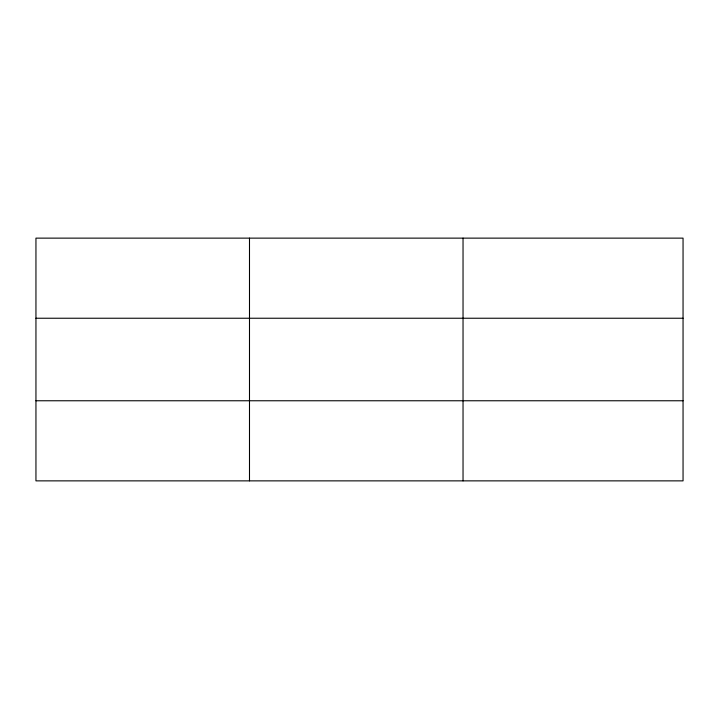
<?xml version="1.0" encoding="UTF-8"?>
<svg xmlns="http://www.w3.org/2000/svg" width="719" height="719" viewBox="0 0 719 719"><rect width="100%" height="100%" fill="white"/><g stroke="black" fill="none" stroke-linecap="round" stroke-linejoin="round"><path stroke-width="1.08" d="M249.493 480.867L249.493 238.133M463.036 480.867L463.036 238.133M683.05 318.238L683.05 238.133L35.95 238.133L35.95 480.867L683.05 480.867L683.05 318.238L35.95 318.238M35.95 400.762L683.05 400.762"/></g></svg>
